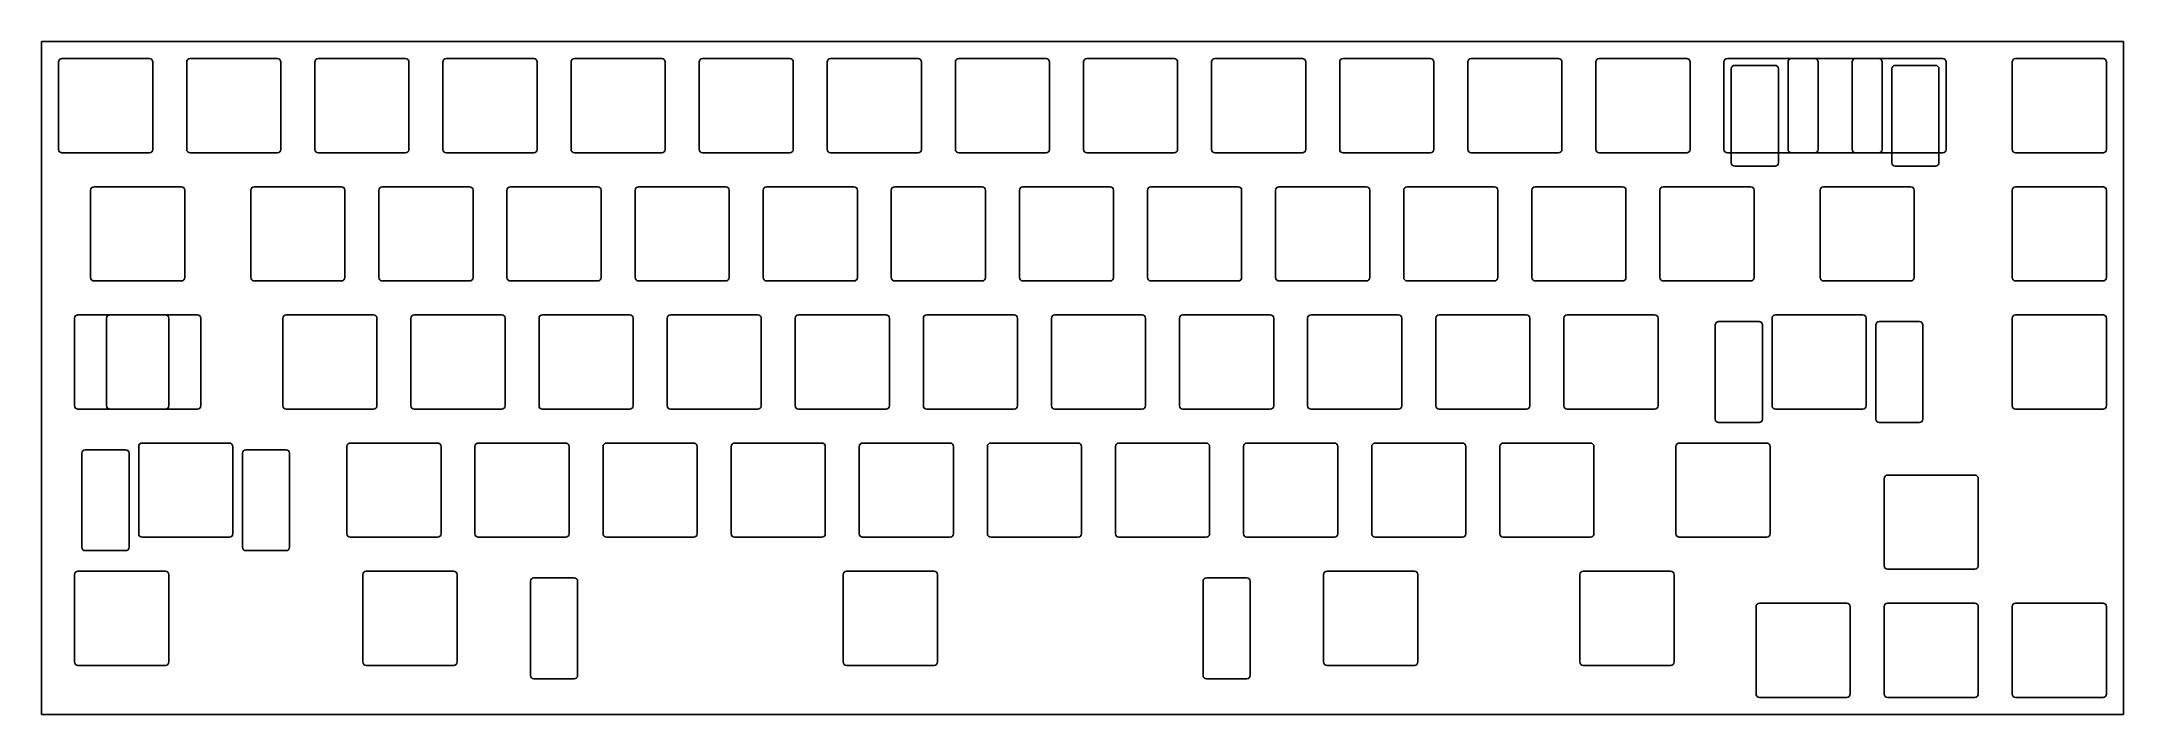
# Model space of a CAD drawing. Header units: millimetres. Extents: x 0 to 310, y -100 to 0.
import ezdxf

# ---------------------------------------------------------------- set-up
doc = ezdxf.new("R2010")
doc.units = ezdxf.units.MM

msp = doc.modelspace()

# ---------------------------------------------------------------- linework, layer by layer
for p, q in [((0, 0), (309.5625, 0)), ((0, 0), (0, -100.0125)), ((309.5625, 0), (309.5625, -100.0125)), ((2.525, -3.025), (2.525, -16.025)), ((3.025, -2.525), (16.025, -2.525)), ((16.525, -3.025), (16.525, -16.025)), ((21.575, -3.025), (21.575, -16.025)), ((22.075, -2.525), (35.075, -2.525)), ((35.575, -3.025), (35.575, -16.025)), ((40.625, -3.025), (40.625, -16.025)), ((41.125, -2.525), (54.125, -2.525)), ((54.625, -3.025), (54.625, -16.025)), ((59.675, -3.025), (59.675, -16.025)), ((60.175, -2.525), (73.175, -2.525)), ((73.675, -3.025), (73.675, -16.025)), ((78.725, -3.025), (78.725, -16.025)), ((79.225, -2.525), (92.225, -2.525)), ((92.725, -3.025), (92.725, -16.025)), ((97.775, -3.025), (97.775, -16.025)), ((98.275, -2.525), (111.275, -2.525)), ((111.775, -3.025), (111.775, -16.025)), ((116.825, -3.025), (116.825, -16.025)), ((117.325, -2.525), (130.325, -2.525)), ((130.825, -3.025), (130.825, -16.025)), ((135.875, -3.025), (135.875, -16.025)), ((136.375, -2.525), (149.375, -2.525)), ((149.875, -3.025), (149.875, -16.025)), ((154.925, -3.025), (154.925, -16.025)), ((155.425, -2.525), (168.425, -2.525)), ((168.925, -3.025), (168.925, -16.025)), ((173.975, -3.025), (173.975, -16.025)), ((174.475, -2.525), (187.475, -2.525)), ((187.975, -3.025), (187.975, -16.025)), ((193.025, -3.025), (193.025, -16.025)), ((193.525, -2.525), (206.525, -2.525)), ((207.025, -3.025), (207.025, -16.025)), ((212.075, -3.025), (212.075, -16.025)), ((212.575, -2.525), (225.575, -2.525)), ((226.075, -3.025), (226.075, -16.025)), ((231.125, -3.025), (231.125, -16.025)), ((231.625, -2.525), (244.625, -2.525)), ((245.125, -3.025), (245.125, -16.025)), ((250.175, -3.025), (250.175, -16.025)), ((250.675, -2.525), (263.675, -2.525)), ((259.7, -3.025), (259.7, -16.025)), ((260.2, -2.525), (273.2, -2.525)), ((264.175, -3.025), (264.175, -16.025)), ((269.225, -3.025), (269.225, -16.025)), ((269.725, -2.525), (282.725, -2.525)), ((273.7, -3.025), (273.7, -16.025)), ((283.225, -3.025), (283.225, -16.025)), ((293.0375, -3.025), (293.0375, -16.025)), ((293.5375, -2.525), (306.5375, -2.525)), ((307.0375, -3.025), (307.0375, -16.025)), ((251.262, -4.025), (251.262, -18.025)), ((251.762, -3.525), (257.762, -3.525)), ((258.262, -4.025), (258.262, -18.025)), ((275.138, -4.025), (275.138, -18.025)), ((275.638, -3.525), (281.638, -3.525)), ((282.138, -4.025), (282.138, -18.025)), ((3.025, -16.525), (16.025, -16.525)), ((22.075, -16.525), (35.075, -16.525)), ((41.125, -16.525), (54.125, -16.525)), ((60.175, -16.525), (73.175, -16.525)), ((79.225, -16.525), (92.225, -16.525)), ((98.275, -16.525), (111.275, -16.525)), ((117.325, -16.525), (130.325, -16.525)), ((136.375, -16.525), (149.375, -16.525)), ((155.425, -16.525), (168.425, -16.525)), ((174.475, -16.525), (187.475, -16.525)), ((193.525, -16.525), (206.525, -16.525)), ((212.575, -16.525), (225.575, -16.525)), ((231.625, -16.525), (244.625, -16.525)), ((250.675, -16.525), (263.675, -16.525)), ((251.762, -18.525), (257.762, -18.525)), ((260.2, -16.525), (273.2, -16.525)), ((269.725, -16.525), (282.725, -16.525)), ((275.638, -18.525), (281.638, -18.525)), ((293.5375, -16.525), (306.5375, -16.525)), ((7.7875, -21.575), (20.7875, -21.575)), ((31.6, -21.575), (44.6, -21.575)), ((50.65, -21.575), (63.65, -21.575)), ((69.7, -21.575), (82.7, -21.575)), ((88.75, -21.575), (101.75, -21.575)), ((107.8, -21.575), (120.8, -21.575)), ((126.85, -21.575), (139.85, -21.575)), ((145.9, -21.575), (158.9, -21.575)), ((164.95, -21.575), (177.95, -21.575)), ((184, -21.575), (197, -21.575)), ((203.05, -21.575), (216.05, -21.575)), ((222.1, -21.575), (235.1, -21.575)), ((241.15, -21.575), (254.15, -21.575)), ((264.9625, -21.575), (277.9625, -21.575)), ((293.5375, -21.575), (306.5375, -21.575)), ((7.2875, -22.075), (7.2875, -35.075)), ((21.2875, -22.075), (21.2875, -35.075)), ((31.1, -22.075), (31.1, -35.075)), ((45.1, -22.075), (45.1, -35.075)), ((50.15, -22.075), (50.15, -35.075)), ((64.15, -22.075), (64.15, -35.075)), ((69.2, -22.075), (69.2, -35.075)), ((83.2, -22.075), (83.2, -35.075)), ((88.25, -22.075), (88.25, -35.075)), ((102.25, -22.075), (102.25, -35.075)), ((107.3, -22.075), (107.3, -35.075)), ((121.3, -22.075), (121.3, -35.075)), ((126.35, -22.075), (126.35, -35.075)), ((140.35, -22.075), (140.35, -35.075)), ((145.4, -22.075), (145.4, -35.075)), ((159.4, -22.075), (159.4, -35.075)), ((164.45, -22.075), (164.45, -35.075)), ((178.45, -22.075), (178.45, -35.075)), ((183.5, -22.075), (183.5, -35.075)), ((197.5, -22.075), (197.5, -35.075)), ((202.55, -22.075), (202.55, -35.075)), ((216.55, -22.075), (216.55, -35.075)), ((221.6, -22.075), (221.6, -35.075)), ((235.6, -22.075), (235.6, -35.075)), ((240.65, -22.075), (240.65, -35.075)), ((254.65, -22.075), (254.65, -35.075)), ((264.4625, -22.075), (264.4625, -35.075)), ((278.4625, -22.075), (278.4625, -35.075)), ((293.0375, -22.075), (293.0375, -35.075)), ((307.0375, -22.075), (307.0375, -35.075)), ((7.7875, -35.575), (20.7875, -35.575)), ((31.6, -35.575), (44.6, -35.575)), ((50.65, -35.575), (63.65, -35.575)), ((69.7, -35.575), (82.7, -35.575)), ((88.75, -35.575), (101.75, -35.575)), ((107.8, -35.575), (120.8, -35.575)), ((126.85, -35.575), (139.85, -35.575)), ((145.9, -35.575), (158.9, -35.575)), ((164.95, -35.575), (177.95, -35.575)), ((184, -35.575), (197, -35.575)), ((203.05, -35.575), (216.05, -35.575)), ((222.1, -35.575), (235.1, -35.575)), ((241.15, -35.575), (254.15, -35.575)), ((264.9625, -35.575), (277.9625, -35.575)), ((293.5375, -35.575), (306.5375, -35.575)), ((4.90625, -41.125), (4.90625, -54.125)), ((5.40625, -40.625), (18.40625, -40.625)), ((9.66875, -41.125), (9.66875, -54.125)), ((10.16875, -40.625), (23.16875, -40.625)), ((18.90625, -41.125), (18.90625, -54.125)), ((23.66875, -41.125), (23.66875, -54.125)), ((35.8625, -41.125), (35.8625, -54.125)), ((36.3625, -40.625), (49.3625, -40.625)), ((49.8625, -41.125), (49.8625, -54.125)), ((54.9125, -41.125), (54.9125, -54.125)), ((55.4125, -40.625), (68.4125, -40.625)), ((68.9125, -41.125), (68.9125, -54.125)), ((73.9625, -41.125), (73.9625, -54.125)), ((74.4625, -40.625), (87.4625, -40.625)), ((87.9625, -41.125), (87.9625, -54.125)), ((93.0125, -41.125), (93.0125, -54.125)), ((93.5125, -40.625), (106.5125, -40.625)), ((107.0125, -41.125), (107.0125, -54.125)), ((112.0625, -41.125), (112.0625, -54.125)), ((112.5625, -40.625), (125.5625, -40.625)), ((126.0625, -41.125), (126.0625, -54.125)), ((131.1125, -41.125), (131.1125, -54.125)), ((131.6125, -40.625), (144.6125, -40.625)), ((145.1125, -41.125), (145.1125, -54.125)), ((150.1625, -41.125), (150.1625, -54.125)), ((150.6625, -40.625), (163.6625, -40.625)), ((164.1625, -41.125), (164.1625, -54.125)), ((169.2125, -41.125), (169.2125, -54.125)), ((169.7125, -40.625), (182.7125, -40.625)), ((183.2125, -41.125), (183.2125, -54.125)), ((188.2625, -41.125), (188.2625, -54.125)), ((188.7625, -40.625), (201.7625, -40.625)), ((202.2625, -41.125), (202.2625, -54.125)), ((207.3125, -41.125), (207.3125, -54.125)), ((207.8125, -40.625), (220.8125, -40.625)), ((221.3125, -41.125), (221.3125, -54.125)), ((226.3625, -41.125), (226.3625, -54.125)), ((226.8625, -40.625), (239.8625, -40.625)), ((240.3625, -41.125), (240.3625, -54.125)), ((248.88075, -42.125), (248.88075, -56.125)), ((249.38075, -41.625), (255.38075, -41.625)), ((255.88075, -42.125), (255.88075, -56.125)), ((257.31875, -41.125), (257.31875, -54.125)), ((257.81875, -40.625), (270.81875, -40.625)), ((271.31875, -41.125), (271.31875, -54.125)), ((272.75675, -42.125), (272.75675, -56.125)), ((273.25675, -41.625), (279.25675, -41.625)), ((279.75675, -42.125), (279.75675, -56.125)), ((293.0375, -41.125), (293.0375, -54.125)), ((293.5375, -40.625), (306.5375, -40.625)), ((307.0375, -41.125), (307.0375, -54.125)), ((5.40625, -54.625), (18.40625, -54.625)), ((10.16875, -54.625), (23.16875, -54.625)), ((36.3625, -54.625), (49.3625, -54.625)), ((55.4125, -54.625), (68.4125, -54.625)), ((74.4625, -54.625), (87.4625, -54.625)), ((93.5125, -54.625), (106.5125, -54.625)), ((112.5625, -54.625), (125.5625, -54.625)), ((131.6125, -54.625), (144.6125, -54.625)), ((150.6625, -54.625), (163.6625, -54.625)), ((169.7125, -54.625), (182.7125, -54.625)), ((188.7625, -54.625), (201.7625, -54.625)), ((207.8125, -54.625), (220.8125, -54.625)), ((226.8625, -54.625), (239.8625, -54.625)), ((257.81875, -54.625), (270.81875, -54.625)), ((293.5375, -54.625), (306.5375, -54.625)), ((249.38075, -56.625), (255.38075, -56.625)), ((273.25675, -56.625), (279.25675, -56.625)), ((5.99325, -61.175), (5.99325, -75.175)), ((6.49325, -60.675), (12.49325, -60.675)), ((12.99325, -61.175), (12.99325, -75.175)), ((14.43125, -60.175), (14.43125, -73.175)), ((14.93125, -59.675), (27.93125, -59.675)), ((28.43125, -60.175), (28.43125, -73.175)), ((29.86925, -61.175), (29.86925, -75.175)), ((30.36925, -60.675), (36.36925, -60.675)), ((36.86925, -61.175), (36.86925, -75.175)), ((45.3875, -60.175), (45.3875, -73.175)), ((45.8875, -59.675), (58.8875, -59.675)), ((59.3875, -60.175), (59.3875, -73.175)), ((64.4375, -60.175), (64.4375, -73.175)), ((64.9375, -59.675), (77.9375, -59.675)), ((78.4375, -60.175), (78.4375, -73.175)), ((83.4875, -60.175), (83.4875, -73.175)), ((83.9875, -59.675), (96.9875, -59.675)), ((97.4875, -60.175), (97.4875, -73.175)), ((102.5375, -60.175), (102.5375, -73.175)), ((103.0375, -59.675), (116.0375, -59.675)), ((116.5375, -60.175), (116.5375, -73.175)), ((121.5875, -60.175), (121.5875, -73.175)), ((122.0875, -59.675), (135.0875, -59.675)), ((135.5875, -60.175), (135.5875, -73.175)), ((140.6375, -60.175), (140.6375, -73.175)), ((141.1375, -59.675), (154.1375, -59.675)), ((154.6375, -60.175), (154.6375, -73.175)), ((159.6875, -60.175), (159.6875, -73.175)), ((160.1875, -59.675), (173.1875, -59.675)), ((173.6875, -60.175), (173.6875, -73.175)), ((178.7375, -60.175), (178.7375, -73.175)), ((179.2375, -59.675), (192.2375, -59.675)), ((192.7375, -60.175), (192.7375, -73.175)), ((197.7875, -60.175), (197.7875, -73.175)), ((198.2875, -59.675), (211.2875, -59.675)), ((211.7875, -60.175), (211.7875, -73.175)), ((216.8375, -60.175), (216.8375, -73.175)), ((217.3375, -59.675), (230.3375, -59.675)), ((230.8375, -60.175), (230.8375, -73.175)), ((243.03125, -60.175), (243.03125, -73.175)), ((243.53125, -59.675), (256.53125, -59.675)), ((257.03125, -60.175), (257.03125, -73.175)), ((273.9875, -64.9375), (273.9875, -77.9375)), ((274.4875, -64.4375), (287.4875, -64.4375)), ((287.9875, -64.9375), (287.9875, -77.9375)), ((14.93125, -73.675), (27.93125, -73.675)), ((45.8875, -73.675), (58.8875, -73.675)), ((64.9375, -73.675), (77.9375, -73.675)), ((83.9875, -73.675), (96.9875, -73.675)), ((103.0375, -73.675), (116.0375, -73.675)), ((122.0875, -73.675), (135.0875, -73.675)), ((141.1375, -73.675), (154.1375, -73.675)), ((160.1875, -73.675), (173.1875, -73.675)), ((179.2375, -73.675), (192.2375, -73.675)), ((198.2875, -73.675), (211.2875, -73.675)), ((217.3375, -73.675), (230.3375, -73.675)), ((243.53125, -73.675), (256.53125, -73.675)), ((6.49325, -75.675), (12.49325, -75.675)), ((30.36925, -75.675), (36.36925, -75.675)), ((4.90625, -79.225), (4.90625, -92.225)), ((5.40625, -78.725), (18.40625, -78.725)), ((18.90625, -79.225), (18.90625, -92.225)), ((47.76875, -79.225), (47.76875, -92.225)), ((48.26875, -78.725), (61.26875, -78.725)), ((61.76875, -79.225), (61.76875, -92.225)), ((72.70625, -80.225), (72.70625, -94.225)), ((73.20625, -79.725), (79.20625, -79.725)), ((79.70625, -80.225), (79.70625, -94.225)), ((119.20625, -79.225), (119.20625, -92.225)), ((119.70625, -78.725), (132.70625, -78.725)), ((133.20625, -79.225), (133.20625, -92.225)), ((172.70625, -80.225), (172.70625, -94.225)), ((173.20625, -79.725), (179.20625, -79.725)), ((179.70625, -80.225), (179.70625, -94.225)), ((190.64375, -79.225), (190.64375, -92.225)), ((191.14375, -78.725), (204.14375, -78.725)), ((204.64375, -79.225), (204.64375, -92.225)), ((228.74375, -79.225), (228.74375, -92.225)), ((229.24375, -78.725), (242.24375, -78.725)), ((242.74375, -79.225), (242.74375, -92.225)), ((274.4875, -78.4375), (287.4875, -78.4375)), ((255.4375, -83.4875), (268.4375, -83.4875)), ((274.4875, -83.4875), (287.4875, -83.4875)), ((293.5375, -83.4875), (306.5375, -83.4875)), ((254.9375, -83.9875), (254.9375, -96.9875)), ((268.9375, -83.9875), (268.9375, -96.9875)), ((273.9875, -83.9875), (273.9875, -96.9875)), ((287.9875, -83.9875), (287.9875, -96.9875)), ((293.0375, -83.9875), (293.0375, -96.9875)), ((307.0375, -83.9875), (307.0375, -96.9875)), ((5.40625, -92.725), (18.40625, -92.725)), ((48.26875, -92.725), (61.26875, -92.725)), ((119.70625, -92.725), (132.70625, -92.725)), ((191.14375, -92.725), (204.14375, -92.725)), ((229.24375, -92.725), (242.24375, -92.725)), ((73.20625, -94.725), (79.20625, -94.725)), ((173.20625, -94.725), (179.20625, -94.725)), ((255.4375, -97.4875), (268.4375, -97.4875)), ((274.4875, -97.4875), (287.4875, -97.4875)), ((293.5375, -97.4875), (306.5375, -97.4875)), ((0, -100.0125), (309.5625, -100.0125))]:
    msp.add_line(p, q)
for centre, start, end in [((3.025, -3.025), 90, 180), ((16.025, -3.025), 0, 90), ((22.075, -3.025), 90, 180), ((35.075, -3.025), 0, 90), ((41.125, -3.025), 90, 180), ((54.125, -3.025), 0, 90), ((60.175, -3.025), 90, 180), ((73.175, -3.025), 0, 90), ((79.225, -3.025), 90, 180), ((92.225, -3.025), 0, 90), ((98.275, -3.025), 90, 180), ((111.275, -3.025), 0, 90), ((117.325, -3.025), 90, 180), ((130.325, -3.025), 0, 90), ((136.375, -3.025), 90, 180), ((149.375, -3.025), 0, 90), ((155.425, -3.025), 90, 180), ((168.425, -3.025), 0, 90), ((174.475, -3.025), 90, 180), ((187.475, -3.025), 0, 90), ((193.525, -3.025), 90, 180), ((206.525, -3.025), 0, 90), ((212.575, -3.025), 90, 180), ((225.575, -3.025), 0, 90), ((231.625, -3.025), 90, 180), ((244.625, -3.025), 0, 90), ((250.675, -3.025), 90, 180), ((260.2, -3.025), 90, 180), ((263.675, -3.025), 0, 90), ((269.725, -3.025), 90, 180), ((273.2, -3.025), 0, 90), ((282.725, -3.025), 0, 90), ((293.5375, -3.025), 90, 180), ((306.5375, -3.025), 0, 90), ((251.762, -4.025), 90, 180), ((257.762, -4.025), 0, 90), ((275.638, -4.025), 90, 180), ((281.638, -4.025), 0, 90), ((3.025, -16.025), 180, 270), ((16.025, -16.025), 270, 360), ((22.075, -16.025), 180, 270), ((35.075, -16.025), 270, 360), ((41.125, -16.025), 180, 270), ((54.125, -16.025), 270, 360), ((60.175, -16.025), 180, 270), ((73.175, -16.025), 270, 360), ((79.225, -16.025), 180, 270), ((92.225, -16.025), 270, 360), ((98.275, -16.025), 180, 270), ((111.275, -16.025), 270, 360), ((117.325, -16.025), 180, 270), ((130.325, -16.025), 270, 360), ((136.375, -16.025), 180, 270), ((149.375, -16.025), 270, 360), ((155.425, -16.025), 180, 270), ((168.425, -16.025), 270, 360), ((174.475, -16.025), 180, 270), ((187.475, -16.025), 270, 360), ((193.525, -16.025), 180, 270), ((206.525, -16.025), 270, 360), ((212.575, -16.025), 180, 270), ((225.575, -16.025), 270, 360), ((231.625, -16.025), 180, 270), ((244.625, -16.025), 270, 360), ((250.675, -16.025), 180, 270), ((251.762, -18.025), 180, 270), ((257.762, -18.025), 270, 360), ((260.2, -16.025), 180, 270), ((263.675, -16.025), 270, 360), ((269.725, -16.025), 180, 270), ((273.2, -16.025), 270, 360), ((275.638, -18.025), 180, 270), ((281.638, -18.025), 270, 360), ((282.725, -16.025), 270, 360), ((293.5375, -16.025), 180, 270), ((306.5375, -16.025), 270, 360), ((7.7875, -22.075), 90, 180), ((20.7875, -22.075), 0, 90), ((31.6, -22.075), 90, 180), ((44.6, -22.075), 0, 90), ((50.65, -22.075), 90, 180), ((63.65, -22.075), 0, 90), ((69.7, -22.075), 90, 180), ((82.7, -22.075), 0, 90), ((88.75, -22.075), 90, 180), ((101.75, -22.075), 0, 90), ((107.8, -22.075), 90, 180), ((120.8, -22.075), 0, 90), ((126.85, -22.075), 90, 180), ((139.85, -22.075), 0, 90), ((145.9, -22.075), 90, 180), ((158.9, -22.075), 0, 90), ((164.95, -22.075), 90, 180), ((177.95, -22.075), 0, 90), ((184, -22.075), 90, 180), ((197, -22.075), 0, 90), ((203.05, -22.075), 90, 180), ((216.05, -22.075), 0, 90), ((222.1, -22.075), 90, 180), ((235.1, -22.075), 0, 90), ((241.15, -22.075), 90, 180), ((254.15, -22.075), 0, 90), ((264.9625, -22.075), 90, 180), ((277.9625, -22.075), 0, 90), ((293.5375, -22.075), 90, 180), ((306.5375, -22.075), 0, 90), ((7.7875, -35.075), 180, 270), ((20.7875, -35.075), 270, 360), ((31.6, -35.075), 180, 270), ((44.6, -35.075), 270, 360), ((50.65, -35.075), 180, 270), ((63.65, -35.075), 270, 360), ((69.7, -35.075), 180, 270), ((82.7, -35.075), 270, 360), ((88.75, -35.075), 180, 270), ((101.75, -35.075), 270, 360), ((107.8, -35.075), 180, 270), ((120.8, -35.075), 270, 360), ((126.85, -35.075), 180, 270), ((139.85, -35.075), 270, 360), ((145.9, -35.075), 180, 270), ((158.9, -35.075), 270, 360), ((164.95, -35.075), 180, 270), ((177.95, -35.075), 270, 360), ((184, -35.075), 180, 270), ((197, -35.075), 270, 360), ((203.05, -35.075), 180, 270), ((216.05, -35.075), 270, 360), ((222.1, -35.075), 180, 270), ((235.1, -35.075), 270, 360), ((241.15, -35.075), 180, 270), ((254.15, -35.075), 270, 360), ((264.9625, -35.075), 180, 270), ((277.9625, -35.075), 270, 360), ((293.5375, -35.075), 180, 270), ((306.5375, -35.075), 270, 360), ((5.40625, -41.125), 90, 180), ((10.16875, -41.125), 90, 180), ((18.40625, -41.125), 0, 90), ((23.16875, -41.125), 0, 90), ((36.3625, -41.125), 90, 180), ((49.3625, -41.125), 0, 90), ((55.4125, -41.125), 90, 180), ((68.4125, -41.125), 0, 90), ((74.4625, -41.125), 90, 180), ((87.4625, -41.125), 0, 90), ((93.5125, -41.125), 90, 180), ((106.5125, -41.125), 0, 90), ((112.5625, -41.125), 90, 180), ((125.5625, -41.125), 0, 90), ((131.6125, -41.125), 90, 180), ((144.6125, -41.125), 0, 90), ((150.6625, -41.125), 90, 180), ((163.6625, -41.125), 0, 90), ((169.7125, -41.125), 90, 180), ((182.7125, -41.125), 0, 90), ((188.7625, -41.125), 90, 180), ((201.7625, -41.125), 0, 90), ((207.8125, -41.125), 90, 180), ((220.8125, -41.125), 0, 90), ((226.8625, -41.125), 90, 180), ((239.8625, -41.125), 0, 90), ((249.38075, -42.125), 90, 180), ((255.38075, -42.125), 0, 90), ((257.81875, -41.125), 90, 180), ((270.81875, -41.125), 0, 90), ((273.25675, -42.125), 90, 180), ((279.25675, -42.125), 0, 90), ((293.5375, -41.125), 90, 180), ((306.5375, -41.125), 0, 90), ((5.40625, -54.125), 180, 270), ((10.16875, -54.125), 180, 270), ((18.40625, -54.125), 270, 360), ((23.16875, -54.125), 270, 360), ((36.3625, -54.125), 180, 270), ((49.3625, -54.125), 270, 360), ((55.4125, -54.125), 180, 270), ((68.4125, -54.125), 270, 360), ((74.4625, -54.125), 180, 270), ((87.4625, -54.125), 270, 360), ((93.5125, -54.125), 180, 270), ((106.5125, -54.125), 270, 360), ((112.5625, -54.125), 180, 270), ((125.5625, -54.125), 270, 360), ((131.6125, -54.125), 180, 270), ((144.6125, -54.125), 270, 360), ((150.6625, -54.125), 180, 270), ((163.6625, -54.125), 270, 360), ((169.7125, -54.125), 180, 270), ((182.7125, -54.125), 270, 360), ((188.7625, -54.125), 180, 270), ((201.7625, -54.125), 270, 360), ((207.8125, -54.125), 180, 270), ((220.8125, -54.125), 270, 360), ((226.8625, -54.125), 180, 270), ((239.8625, -54.125), 270, 360), ((257.81875, -54.125), 180, 270), ((270.81875, -54.125), 270, 360), ((293.5375, -54.125), 180, 270), ((306.5375, -54.125), 270, 360), ((249.38075, -56.125), 180, 270), ((255.38075, -56.125), 270, 360), ((273.25675, -56.125), 180, 270), ((279.25675, -56.125), 270, 360), ((6.49325, -61.175), 90, 180), ((12.49325, -61.175), 0, 90), ((14.93125, -60.175), 90, 180), ((27.93125, -60.175), 0, 90), ((30.36925, -61.175), 90, 180), ((36.36925, -61.175), 0, 90), ((45.8875, -60.175), 90, 180), ((58.8875, -60.175), 0, 90), ((64.9375, -60.175), 90, 180), ((77.9375, -60.175), 0, 90), ((83.9875, -60.175), 90, 180), ((96.9875, -60.175), 0, 90), ((103.0375, -60.175), 90, 180), ((116.0375, -60.175), 0, 90), ((122.0875, -60.175), 90, 180), ((135.0875, -60.175), 0, 90), ((141.1375, -60.175), 90, 180), ((154.1375, -60.175), 0, 90), ((160.1875, -60.175), 90, 180), ((173.1875, -60.175), 0, 90), ((179.2375, -60.175), 90, 180), ((192.2375, -60.175), 0, 90), ((198.2875, -60.175), 90, 180), ((211.2875, -60.175), 0, 90), ((217.3375, -60.175), 90, 180), ((230.3375, -60.175), 0, 90), ((243.53125, -60.175), 90, 180), ((256.53125, -60.175), 0, 90), ((274.4875, -64.9375), 90, 180), ((287.4875, -64.9375), 0, 90), ((14.93125, -73.175), 180, 270), ((27.93125, -73.175), 270, 360), ((45.8875, -73.175), 180, 270), ((58.8875, -73.175), 270, 360), ((64.9375, -73.175), 180, 270), ((77.9375, -73.175), 270, 360), ((83.9875, -73.175), 180, 270), ((96.9875, -73.175), 270, 360), ((103.0375, -73.175), 180, 270), ((116.0375, -73.175), 270, 360), ((122.0875, -73.175), 180, 270), ((135.0875, -73.175), 270, 360), ((141.1375, -73.175), 180, 270), ((154.1375, -73.175), 270, 360), ((160.1875, -73.175), 180, 270), ((173.1875, -73.175), 270, 360), ((179.2375, -73.175), 180, 270), ((192.2375, -73.175), 270, 360), ((198.2875, -73.175), 180, 270), ((211.2875, -73.175), 270, 360), ((217.3375, -73.175), 180, 270), ((230.3375, -73.175), 270, 360), ((243.53125, -73.175), 180, 270), ((256.53125, -73.175), 270, 360), ((6.49325, -75.175), 180, 270), ((12.49325, -75.175), 270, 360), ((30.36925, -75.175), 180, 270), ((36.36925, -75.175), 270, 360), ((5.40625, -79.225), 90, 180), ((18.40625, -79.225), 0, 90), ((48.26875, -79.225), 90, 180), ((61.26875, -79.225), 0, 90), ((73.20625, -80.225), 90, 180), ((79.20625, -80.225), 0, 90), ((119.70625, -79.225), 90, 180), ((132.70625, -79.225), 0, 90), ((173.20625, -80.225), 90, 180), ((179.20625, -80.225), 0, 90), ((191.14375, -79.225), 90, 180), ((204.14375, -79.225), 0, 90), ((229.24375, -79.225), 90, 180), ((242.24375, -79.225), 0, 90), ((274.4875, -77.9375), 180, 270), ((287.4875, -77.9375), 270, 360), ((255.4375, -83.9875), 90, 180), ((268.4375, -83.9875), 0, 90), ((274.4875, -83.9875), 90, 180), ((287.4875, -83.9875), 0, 90), ((293.5375, -83.9875), 90, 180), ((306.5375, -83.9875), 0, 90), ((5.40625, -92.225), 180, 270), ((18.40625, -92.225), 270, 360), ((48.26875, -92.225), 180, 270), ((61.26875, -92.225), 270, 360), ((119.70625, -92.225), 180, 270), ((132.70625, -92.225), 270, 360), ((191.14375, -92.225), 180, 270), ((204.14375, -92.225), 270, 360), ((229.24375, -92.225), 180, 270), ((242.24375, -92.225), 270, 360), ((73.20625, -94.225), 180, 270), ((79.20625, -94.225), 270, 360), ((173.20625, -94.225), 180, 270), ((179.20625, -94.225), 270, 360), ((255.4375, -96.9875), 180, 270), ((268.4375, -96.9875), 270, 360), ((274.4875, -96.9875), 180, 270), ((287.4875, -96.9875), 270, 360), ((293.5375, -96.9875), 180, 270), ((306.5375, -96.9875), 270, 360)]:
    msp.add_arc(centre, 0.5, start, end)

doc.saveas('drawing.dxf')
